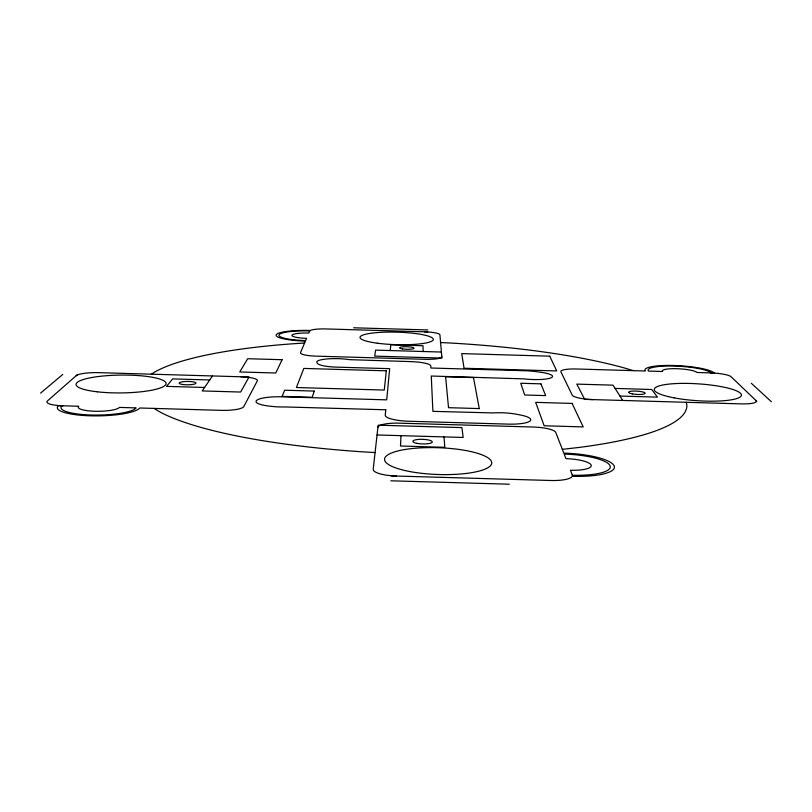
<?xml version="1.0" encoding="UTF-8"?>
<svg xmlns="http://www.w3.org/2000/svg" width="812" height="812" viewBox="0 0 812 812"><rect width="100%" height="100%" fill="white"/><g stroke="black" fill="none" stroke-linecap="round" stroke-linejoin="round"><path stroke-width="1.22" d="M400.986 435.658L400.509 446.021L444.793 447.3L444.032 436.897M390.237 350.561L390.805 344.806L423.011 345.739L423.133 351.515M212.46 375.946L202.198 390.937L240.626 392.044L249.04 377.012L98.587 372.647A18.93 3.644 -0.7 0 0 76.216 375.682M77.13 374.88L47.472 400.895A20.604 4.273 -1.1 0 0 62.92 405.787M40.6 393.089L62.757 374.464M151.397 374.18L154.544 372.129A273.735 56.383 1.7 0 1 291.579 343.872L304.581 343.019M562.33 449.34L578.296 447.534A273.735 56.383 1.7 0 0 686.82 404.67L686.181 402.295M377.062 434.968L463.155 437.455L461.916 427.609L378.159 425.183L373.205 469.234A23.599 6.049 1.6 0 0 396.469 476.045M391.14 475.893L550.769 480.491A23.69 6.019 3.1 0 0 572.287 474.959M390.826 480.805L509.327 484.206M353.646 327.794L427.731 329.946M427.812 331.905L326.008 328.941A15.458 2.588 1.1 0 0 309.656 331.032M441.413 352.043L375.611 350.134L374.687 356.123L441.941 358.082L439.911 334.818A15.428 2.588 1.8 0 0 424.422 331.803M615.11 388.43L651.731 389.496L657.456 397.149L619.942 396.053M209.709 379.965L172.621 378.889L166.561 386.38L204.573 387.476M440.581 342.532L450.021 342.999A273.735 56.383 1.7 0 1 624.154 367.907L633.35 370.637M375.083 452.558L361.746 451.787A273.735 56.383 1.7 0 1 160.137 412.09L153.996 408.416M751.364 383.325L771.4 401.727M756.764 401.301L731.104 376.738A17.762 3.238 3.8 0 0 710.378 372.881M622.733 400.458L613.04 385.162L576.794 384.106L584.701 399.362L741.021 403.879A19.224 3.755 4.2 0 0 755.84 400.417M711.139 372.901A31.881 5.796 3.6 0 0 674.528 366.07A31.881 5.796 3.6 0 0 648.423 371.074L662.572 371.49A17.488 3.177 3.6 0 1 676.873 368.709A17.488 3.177 3.6 0 1 696.99 372.485L714.195 372.982A34.997 6.354 3.6 0 0 674.021 365.501A34.997 6.354 3.6 0 0 645.357 370.993L576.5 368.993A17.529 3.278 2.9 0 0 560.899 371.805L572.216 395.099A18.93 3.816 3.1 0 0 593.156 399.605M309.707 330.92A28.714 4.882 1 0 0 279.023 334.92A28.714 4.882 1 0 0 305.606 340.583L306.56 338.34A15.753 2.68 1 0 1 291.975 335.234A15.753 2.68 1 0 1 308.804 333.042L309.9 330.464A31.516 5.359 1 0 0 276.222 334.859A31.516 5.359 1 0 0 305.403 341.081L300.521 352.611A16.778 3.045 1 0 0 316.152 356.143L425.173 359.31A16.737 3.045 1.8 0 0 441.819 356.712M62.016 405.756A37.89 8.029 -0.9 0 0 91.228 415.003A37.89 8.029 -0.9 0 0 136.183 407.898L119.455 407.421A20.787 4.405 -0.9 0 1 94.831 411.258A20.787 4.405 -0.9 0 1 78.754 406.244L58.393 405.655A41.585 8.81 -0.9 0 0 90.436 415.815A41.585 8.81 -0.9 0 0 139.806 408L221.179 410.354A20.239 4.344 0.1 0 0 243.813 406.579L257.302 380.929A18.635 3.705 0.4 0 0 240.91 376.778M572.399 475.233A42.082 10.394 3.2 0 0 610.096 465.865A42.082 10.394 3.2 0 0 564.178 454.091L565.954 458.658A23.091 5.694 3.2 0 1 591.146 465.124A23.091 5.694 3.2 0 1 570.46 470.26L572.825 476.329A46.193 11.409 3.2 0 0 614.207 466.047A46.193 11.409 3.2 0 0 563.802 453.116L555.763 432.451A21.142 4.811 2.8 0 0 533.129 427.031L399.24 423.164A21.082 4.831 1.6 0 0 377.925 427.315M385.771 409.786L385.253 415.186A23.954 5.298 1.7 0 0 409.065 421.255L508.16 424.118A23.995 5.278 2.5 0 0 529.465 421.428A23.995 5.278 2.5 0 0 522.451 415.439A67.975 15.326 2.3 0 0 517.254 414.374A23.954 5.268 2.5 0 0 493.067 412.922L432.897 411.349L431.263 376.027L523.984 378.869A20.909 3.999 2.6 0 0 550.749 377.945A20.909 3.999 2.6 0 0 541.005 372.302L536.194 371.642A20.868 3.989 2.5 0 0 525.344 370.759L430.888 368.019L430.796 365.979A20.391 3.837 1.7 0 0 410.507 361.604L349.434 359.655A20.361 3.806 1.1 0 0 327.926 358.874A20.361 3.806 1.1 0 0 316.771 362.122A66.888 12.505 1.5 0 0 317.441 363.38A20.422 3.837 1.1 0 0 336.665 367.136L389.669 368.668L386.705 399.859L281.439 396.814A23.315 4.953 0.6 0 0 257.221 399.961A23.315 4.953 0.6 0 0 267.158 405.838A50.171 10.515 0.7 0 0 271.726 406.386A23.325 4.963 0.6 0 0 285.317 406.954L385.771 409.786M386.319 370.82L384.279 390.075L296.4 387.527L303.83 368.425L386.319 370.82M314.244 391.079L312.224 397.251L282.058 396.378L284.667 390.217L314.244 391.079M282.099 359.716L275.755 373.002L239.743 371.957L247.701 358.721L282.099 359.716M572.095 403.422L535.666 402.366L544.162 425.772L583.209 426.909L572.095 403.422M479.263 408.578L448.518 407.685L445.615 376.758L473.487 377.56L479.263 408.578M549.734 356.163L461.723 353.606L464.068 368.252L556.727 370.942L549.734 356.163M540.934 383.853L520.746 383.264L524.694 394.997L545.654 395.606L540.934 383.853M632.355 393.891A8.333 1.644 3.4 0 0 645.175 393.323A8.333 1.644 3.4 0 0 633.055 391.09A8.333 1.644 3.4 0 0 632.355 393.891M674.001 397.839A43.696 8.445 3.8 0 0 741.346 395.556A43.696 8.445 3.8 0 0 678.071 383.477A43.696 8.445 3.8 0 0 674.001 397.839M402.579 348.927A7.237 1.279 1.6 0 0 413.998 348.328A7.237 1.279 1.6 0 0 403.828 346.754A7.237 1.279 1.6 0 0 402.579 348.927M377.316 343.202A36.672 6.263 1.6 0 0 433.324 339.589A36.672 6.263 1.6 0 0 379.427 332.412A36.672 6.263 1.6 0 0 377.316 343.202M183.015 384.543A8.435 1.685 -0.1 0 0 195.986 383.183A8.435 1.685 -0.1 0 0 183.674 381.63A8.435 1.685 -0.1 0 0 183.015 384.543M97.379 391.82A45.005 8.922 -0.6 0 0 166.054 383.873A45.005 8.922 -0.6 0 0 99.805 376.352A45.005 8.922 -0.6 0 0 97.379 391.82M417.003 443.362A9.714 2.304 1.8 0 0 432.248 442.134A9.714 2.304 1.8 0 0 418.495 439.424A9.714 2.304 1.8 0 0 417.003 443.362M409.583 471.508A53.622 13.388 2 0 0 491.717 463.337A53.622 13.388 2 0 0 413.196 448.437A53.622 13.388 2 0 0 409.583 471.508"/></g></svg>
